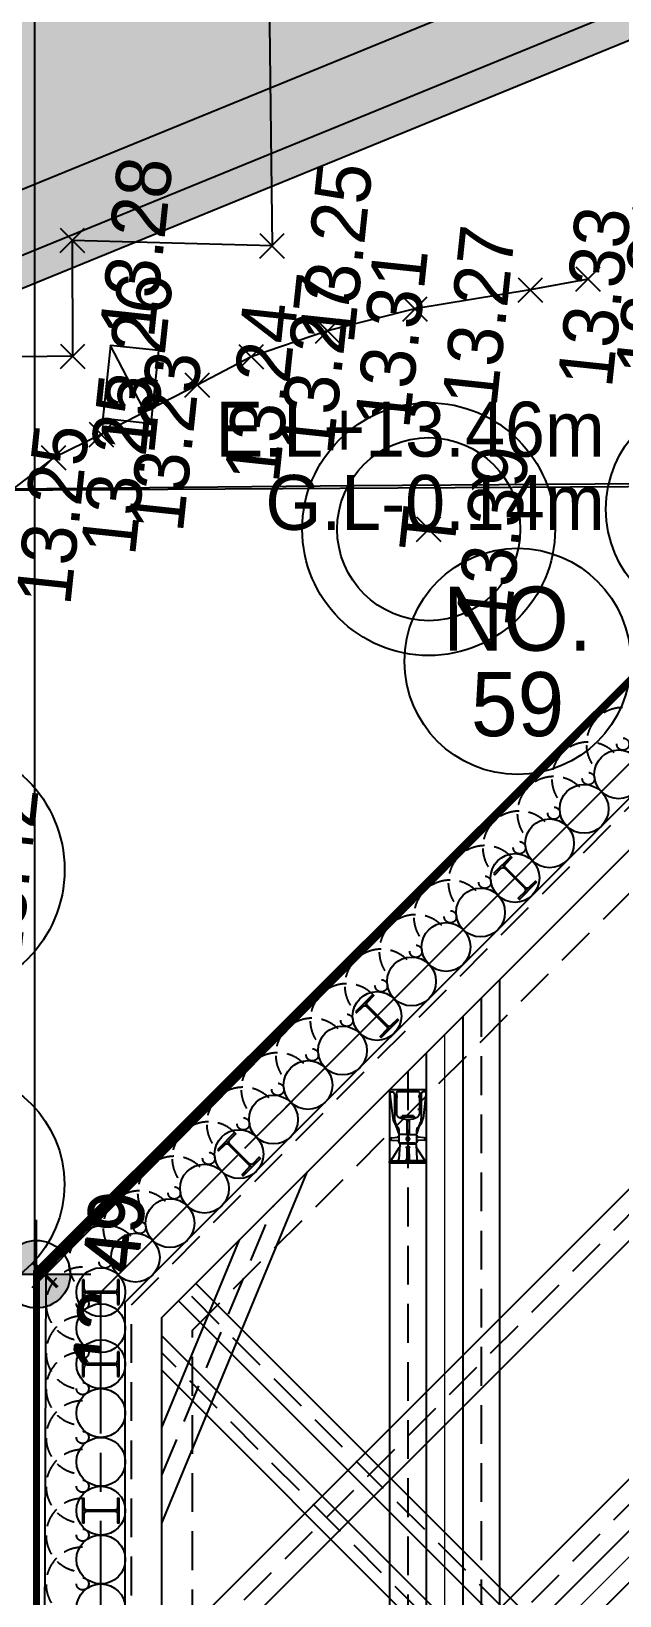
# Model space of a CAD drawing. Header units: millimetres. Extents: x 1073475 to 2890243, y -1340830 to -367733.
# Drawn here: x 2504853 to 2509675, y -404040 to -391222 of the extents above; entities that cross this region are included whole.
import ezdxf
from ezdxf.enums import TextEntityAlignment as Align
from ezdxf.xclip import XClip

# ---------------------------------------------------------------- set-up
doc = ezdxf.new("R2010")
doc.units = ezdxf.units.MM
doc.header["$LTSCALE"] = 50
doc.header["$XCLIPFRAME"] = 2
doc.header["$PDMODE"] = 3
doc.header["$PDSIZE"] = 100
for name, pattern in [('CENTER2', [28.575000000000003, 19.05, -3.175, 3.175, -3.175]), ('E-DIGLN01', [2, 0.9, -0.2, 0.9]), ('HIDDEN', [9.524999999999999, 6.35, -3.175]), ('HIDDEN2', [4.762499999999999, 3.175, -1.5875]), ('PHANTOM', [63.50000000000001, 31.75, -6.35, 6.35, -6.35, 6.35, -6.35])]:
    doc.linetypes.add(name, pattern=pattern)
doc.layers.add('_0', color=7, linetype='Continuous', lineweight=0)
for name, color, linetype in [('CEN', 1, 'CENTER2'), ('CIP', 1, 'Continuous'), ('CS-CONC-MAJR', 4, 'Continuous'), ('CS-EXCV', 3, 'E-DIGLN01'), ('H-BEAM', 5, 'Continuous'), ('HPILE-300x200', 3, 'Continuous'), ('NO', 2, 'Continuous'), ('SGR', 8, 'Continuous'), ('ST-CEN', 1, 'HIDDEN'), ('ST-CEN(하부 H-BEAM)', 1, 'HIDDEN'), ('STRUT', 3, 'Continuous'), ('WALE-1', 3, 'Continuous'), ('건축', 233, 'HIDDEN'), ('구조물', 7, 'Continuous'), ('대지경계선', 6, 'PHANTOM'), ('도로', 1, 'Continuous'), ('맨홀', 1, 'Continuous'), ('보도', 7, 'Continuous'), ('상수도맨홀', 1, 'Continuous'), ('연속지적도', 32, 'Continuous'), ('우수받이', 5, 'Continuous'), ('유압JACK', 2, 'Continuous'), ('지하지장물_상수관로', 5, 'HIDDEN2'), ('지하지장물_통신관로', 7, 'HIDDEN2'), ('측량점_높이', 8, 'Continuous'), ('측량점_심볼', 7, 'Continuous'), ('통신맨홀', 1, 'Continuous'), ('현황레벨', 7, 'Continuous'), ('횡단보도', 40, 'Continuous')]:
    doc.layers.add(name, color=color, linetype=linetype)
doc.styles.get("Standard").update_dxf_attribs({"font": ''})
doc.styles.add('굴림체', font='')
doc.styles.add('돋움', font='')
doc.styles.get('Standard').set_extended_font_data('Dotum')
doc.styles.get('굴림체').set_extended_font_data('Dotum')
doc.styles.get('돋움').set_extended_font_data('Dotum')
doc.linetypes.add('CFZ008', pattern='A,0.9,-0.2,[106,KHCLINE.shx,S=0.00606,R=180,X=0,Y=0],0.9', length=2)
doc.linetypes.add('KT_LINE', pattern='A,12.7,-5.08,["KT",Standard,S=2.54,R=0,X=-2.54,Y=-1.27],-6.35', length=24.13)
doc.linetypes.add('WATER_LINE', pattern='A,12.7,-5.08,["WATER",Standard,S=2.54,R=0,X=-2.54,Y=-1.27],-6.35', length=24.13)

# ---------------------------------------------------------------- blocks, each defined once
blk = doc.blocks.new('A$599346786921')
at = {"layer": '구조물', "ltscale": 0.2}
h = blk.add_hatch(color=254, dxfattribs=at)
h.dxf.hatch_style = 1
h.set_gradient(color1=(214, 214, 214), color2=(214, 214, 214))
h.paths.add_polyline_path([(189879.674887259, 4043.195760741597), (128969.4951665155, 153100.6358614634), (129118.5319942324, 153161.5376182329), (47790.09903451055, 352185.8727951087), (48126.77415415086, 352323.4502419825), (40198.88735104725, 371724.3207983328), (39820.67511667637, 372649.8807029203), (39442.5417675199, 373575.3138308399), (39064.51050157752, 374500.6296567987), (38686.60450601997, 375425.8376528462), (38308.84696265729, 376350.9472766765), (37931.26104473043, 377275.9679775103), (37553.86991778109, 378200.9091907614), (37176.69674335606, 379125.7803367721), (36799.76467529405, 380050.5908219875), (36423.09686562698, 380975.350031286), (36046.71646060329, 381900.0673311893), (35670.64660336636, 382824.7520679887), (35294.91043566493, 383749.4135612422), (34919.53109659348, 384674.0611100192), (34544.5317238532, 385598.7039821581), (34169.93545578141, 386523.3514198381), (33795.76543018688, 387448.0126331355), (33422.04478602577, 388372.6968022464), (33048.79666460631, 389297.4130707639), (32676.04420761019, 390222.1705496344), (32303.81056165555, 391146.9783104416), (31932.11887656944, 392071.8453872055), (31560.99230536027, 392996.7807715922), (31190.45400733128, 393921.7934151608), (30820.52714600228, 394846.892223319), (30451.23489251733, 395772.0860558022), (30082.60042459238, 396697.3837257964), (29714.64692610549, 397622.7939960831), (29347.39759039832, 398548.3255785117), (28980.87561953207, 399473.987131502), (28615.10422431771, 400399.7872603368), (28250.10662527848, 401325.7345126583), (27885.9060545587, 402251.837378413), (27522.52575411275, 403178.1042862982), (27159.98897838034, 404104.5436064173), (26798.31899490766, 405031.1636425373), (26437.53908178164, 405957.9726350633), (26077.67253193213, 406884.9787563523), (25718.7433753754, 407812.1882397626), (25359.71618870646, 408742.3603223143), (25002.70612728968, 409670.0758760502), (24646.70296272682, 410598.0206224131), (24291.7300659772, 411526.2023753249), (23937.81082710344, 412454.6288711252), (23584.96865403047, 413383.3077658904), (23233.22697110893, 414312.2466354659), (22882.60921944119, 415241.452974021), (22533.13886065688, 416170.9341889448), (22184.8393751788, 417100.6976025873), (21837.73426189646, 418030.7504491792), (21491.84703938104, 418961.0998727232), (21147.20124769676, 419891.7529259929), (20803.82044669846, 420822.7165680476), (20461.72821675288, 421753.9976619659), (20120.94816023298, 422685.6029754085), (19781.50390197895, 423617.5391758922), (19443.41908833571, 424549.8128307741), (19106.71738788858, 425482.4304051334), (18771.42249263637, 426415.3982592816), (18437.55811697431, 427348.7226482099), (18105.14799980447, 428282.4097188772), (17774.21590294736, 429216.4655087922), (17444.785612782, 430150.8959434099), (17116.8809401812, 431085.7068355103), (16790.5257192906, 432020.9038827204), (16465.74381070072, 432956.492665799), (16142.55909928912, 433892.4786463479), (15820.99549466465, 434828.8671664951), (15501.07693317439, 435765.6634452065), (15182.82737589674, 436702.8725774485), (14866.2708098786, 437640.499532289), (14551.43124795193, 438578.5491511786), (14238.3327285042, 439517.0261457585), (13926.99931766558, 440455.9350959175), (13617.4551063343, 441395.2804488215), (13309.72421220923, 442335.0665155199), (13003.83077981137, 443275.2974711227), (12699.79897964234, 444215.9773513853), (12397.65300942585, 445157.1100508658), (12097.41709170025, 446098.6993228229), (11799.11547770724, 447040.7487751764), (11502.77244341606, 447983.2618692202), (11339.48380303523, 448506.3555341165), (0, 445440.2288450206), (301.5974161326885, 444474.0642825026), (605.1370796770789, 443508.6624528376), (910.592934763059, 442544.0195967265), (1217.938976316713, 441580.1318053593), (1527.149247176945, 440616.995024888), (1838.197841914371, 439654.6050562308), (2151.058902403805, 438692.9575585687), (2465.70662083663, 437732.0480506151), (2782.11523907166, 436771.8719135298), (3100.259048202075, 435812.4243913569), (3420.112387972418, 434853.7005945916), (3741.649647947866, 433895.6955021244), (4064.845265205484, 432938.4039621149), (4389.673727652989, 431981.8206961363), (4716.109569153748, 431025.9402984333), (5044.127373780124, 430070.7572398457), (5373.701774069574, 429116.2658694625), (5704.807449318469, 428162.4604166015), (6037.419125780463, 427209.3349927058), (6371.511579698883, 426256.88359279), (6707.059632377233, 425305.1000986905), (7044.038152231369, 424353.9782803473), (7382.422055393457, 423403.5117969667), (7722.186302747577, 422453.6942007244), (8063.305901937652, 421504.5189375998), (8405.75590618141, 420555.9793497808), (8749.511413449887, 419608.0686769476), (9094.547567192, 418660.7800585963), (9440.83955564443, 417714.1065365672), (9788.362609560136, 416768.0410562451), (10137.09200442769, 415822.5764693818), (10487.00305953715, 414877.705534345), (10838.07113596704, 413933.4209197466), (11190.27163672773, 412989.7152057774), (11543.58000932494, 412046.5808857945), (11897.97173982626, 411104.0103691355), (12253.42235721974, 410161.995981528), (12609.90742983064, 409220.5299674752), (12967.40256629512, 408279.6044949205), (13325.88341578189, 407339.2116527939), (13685.3256649673, 406399.3434541821), (14045.70503948815, 405459.9918409372), (14406.9973038258, 404521.148682612), (14768.14467099169, 403585.4836109793), (15131.21342399484, 402647.5648050201), (15495.12349278945, 401710.1278780303), (15859.85006696172, 400773.1662824675), (16225.36908734683, 399836.6715568108), (16591.65652777907, 398900.6351799374), (16958.68839708855, 397965.0485718679), (17326.44073614245, 397029.9030975001), (17694.889621004, 396095.1900647725), (18064.01115726959, 395160.9007300311), (18433.78148346441, 394227.0262983879), (18804.1767693595, 393293.5579259689), (19175.17321277875, 392360.4867214197), (19546.74704501592, 391427.803747281), (19918.87452297052, 390495.5000226777), (20291.53193274327, 389563.566525578), (20664.69558958942, 388631.9941923479), (21038.34183452185, 387700.7739219158), (21412.44703396922, 386769.8965770397), (21786.98758219788, 385839.3529845593), (22161.9398974739, 384909.1339398776), (22537.28042237647, 383979.2302054316), (22912.98562249402, 383049.6325164326), (23289.03198762145, 382120.3315786421), (23665.3960298812, 381191.3180732164), (24042.05428178702, 380262.5826565828), (24418.98329713801, 379334.1159643005), (24796.1596507635, 378405.908608689), (25173.55993604194, 377477.9511870644), (25551.16076534148, 376550.234276867), (25928.93877020758, 375622.7484419355), (26306.87059799209, 374695.4842323842), (26684.93291341281, 373768.4321857272), (27063.10239715595, 372841.5828318209), (27441.35574517772, 371914.9266907508), (27819.66966813384, 370988.4542765478), (28198.02088970132, 370062.1560994047), (28576.38614791958, 369136.022664784), (28954.74219255755, 368210.0444802316), (29333.06578465085, 367284.2120510191), (37260.97114848252, 347883.2960737958), (37597.64626763668, 348020.8735206015), (118926.0792273926, 148996.5383440517), (119075.116055584, 149057.4401007709), (179985.2957755029, 0)])
at = {"layer": 'CS-CONC-MAJR'}
for points in [[(38008.21336842282, 348998.8482932844), (119336.6463281699, 149974.5131166459)], [(37734.50196790369, 348346.8651115452), (119062.93492766, 149322.5299349953)]]:
    blk.add_lwpolyline(points, dxfattribs=at)
at = {"layer": 'CS-EXCV', "linetype": 'CFZ008', "ltscale": 5, "flags": 128}
blk.add_lwpolyline([(189879.674887259, 4043.195760741597), (128969.4951665155, 153100.6358614634), (129118.5319942324, 153161.5376182329), (47790.09903451055, 352185.8727951087), (48126.77415415086, 352323.4502419825), (40198.88735104725, 371724.3207983328), (39820.67511667637, 372649.8807029203), (39442.5417675199, 373575.3138308399), (39064.51050157752, 374500.6296567987), (38686.60450601997, 375425.8376528462), (38308.84696265729, 376350.9472766765), (37931.26104473043, 377275.9679775103), (37553.86991778109, 378200.9091907614), (37176.69674335606, 379125.7803367721), (36799.76467529405, 380050.5908219875), (36423.09686562698, 380975.350031286), (36046.71646060329, 381900.0673311893), (35670.64660336636, 382824.7520679887), (35294.91043566493, 383749.4135612422), (34919.53109659348, 384674.0611100192), (34544.5317238532, 385598.7039821581), (34169.93545578141, 386523.3514198381), (33795.76543018688, 387448.0126331355), (33422.04478602577, 388372.6968022464), (33048.79666460631, 389297.4130707639), (32676.04420761019, 390222.1705496344), (32303.81056165555, 391146.9783104416), (31932.11887656944, 392071.8453872055), (31560.99230536027, 392996.7807715922), (31190.45400733128, 393921.7934151608), (30820.52714600228, 394846.892223319), (30451.23489251733, 395772.0860558022), (30082.60042459238, 396697.3837257964), (29714.64692610549, 397622.7939960831), (29347.39759039832, 398548.3255785117), (28980.87561953207, 399473.987131502), (28615.10422431771, 400399.7872603368), (28250.10662527848, 401325.7345126583), (27885.9060545587, 402251.837378413), (27522.52575411275, 403178.1042862982), (27159.98897838034, 404104.5436064173), (26798.31899490766, 405031.1636425373), (26437.53908178164, 405957.9726350633), (26077.67253193213, 406884.9787563523), (25718.7433753754, 407812.1882397626), (25359.71618870646, 408742.3603223143), (25002.70612728968, 409670.0758760502), (24646.70296272682, 410598.0206224131), (24291.7300659772, 411526.2023753249), (23937.81082710344, 412454.6288711252), (23584.96865403047, 413383.3077658904), (23233.22697110893, 414312.2466354659), (22882.60921944119, 415241.452974021), (22533.13886065688, 416170.9341889448), (22184.8393751788, 417100.6976025873), (21837.73426189646, 418030.7504491792), (21491.84703938104, 418961.0998727232), (21147.20124769676, 419891.7529259929), (20803.82044669846, 420822.7165680476), (20461.72821675288, 421753.9976619659), (20120.94816023298, 422685.6029754085), (19781.50390197895, 423617.5391758922), (19443.41908833571, 424549.8128307741), (19106.71738788858, 425482.4304051334), (18771.42249263637, 426415.3982592816), (18437.55811697431, 427348.7226482099), (18105.14799980447, 428282.4097188772), (17774.21590294736, 429216.4655087922), (17444.785612782, 430150.8959434099), (17116.8809401812, 431085.7068355103), (16790.5257192906, 432020.9038827204), (16465.74381070072, 432956.492665799), (16142.55909928912, 433892.4786463479), (15820.99549466465, 434828.8671664951), (15501.07693317439, 435765.6634452065), (15182.82737589674, 436702.8725774485), (14866.2708098786, 437640.499532289), (14551.43124795193, 438578.5491511786), (14238.3327285042, 439517.0261457585), (13926.99931766558, 440455.9350959175), (13617.4551063343, 441395.2804488215), (13309.72421220923, 442335.0665155199), (13003.83077981137, 443275.2974711227), (12699.79897964234, 444215.9773513853), (12397.65300942585, 445157.1100508658), (12097.41709170025, 446098.6993228229), (11799.11547770724, 447040.7487751764), (11502.77244341606, 447983.2618692202), (11339.48380303523, 448506.3555341165), (0, 445440.2288450206), (301.5974161326885, 444474.0642825026), (605.1370796770789, 443508.6624528376), (910.592934763059, 442544.0195967265), (1217.938976316713, 441580.1318053593), (1527.149247176945, 440616.995024888), (1838.197841914371, 439654.6050562308), (2151.058902403805, 438692.9575585687), (2465.70662083663, 437732.0480506151), (2782.11523907166, 436771.8719135298), (3100.259048202075, 435812.4243913569), (3420.112387972418, 434853.7005945916), (3741.649647947866, 433895.6955021244), (4064.845265205484, 432938.4039621149), (4389.673727652989, 431981.8206961363), (4716.109569153748, 431025.9402984333), (5044.127373780124, 430070.7572398457), (5373.701774069574, 429116.2658694625), (5704.807449318469, 428162.4604166015), (6037.419125780463, 427209.3349927058), (6371.511579698883, 426256.88359279), (6707.059632377233, 425305.1000986905), (7044.038152231369, 424353.9782803473), (7382.422055393457, 423403.5117969667), (7722.186302747577, 422453.6942007244), (8063.305901937652, 421504.5189375998), (8405.75590618141, 420555.9793497808), (8749.511413449887, 419608.0686769476), (9094.547567192, 418660.7800585963), (9440.83955564443, 417714.1065365672), (9788.362609560136, 416768.0410562451), (10137.09200442769, 415822.5764693818), (10487.00305953715, 414877.705534345), (10838.07113596704, 413933.4209197466), (11190.27163672773, 412989.7152057774), (11543.58000932494, 412046.5808857945), (11897.97173982626, 411104.0103691355), (12253.42235721974, 410161.995981528), (12609.90742983064, 409220.5299674752), (12967.40256629512, 408279.6044949205), (13325.88341578189, 407339.2116527939), (13685.3256649673, 406399.3434541821), (14045.70503948815, 405459.9918409372), (14406.9973038258, 404521.148682612), (14768.14467099169, 403585.4836109793), (15131.21342399484, 402647.5648050201), (15495.12349278945, 401710.1278780303), (15859.85006696172, 400773.1662824675), (16225.36908734683, 399836.6715568108), (16591.65652777907, 398900.6351799374), (16958.68839708855, 397965.0485718679), (17326.44073614245, 397029.9030975001), (17694.889621004, 396095.1900647725), (18064.01115726959, 395160.9007300311), (18433.78148346441, 394227.0262983879), (18804.1767693595, 393293.5579259689), (19175.17321277875, 392360.4867214197), (19546.74704501592, 391427.803747281), (19918.87452297052, 390495.5000226777), (20291.53193274327, 389563.566525578), (20664.69558958942, 388631.9941923479), (21038.34183452185, 387700.7739219158), (21412.44703396922, 386769.8965770397), (21786.98758219788, 385839.3529845593), (22161.9398974739, 384909.1339398776), (22537.28042237647, 383979.2302054316), (22912.98562249402, 383049.6325164326), (23289.03198762145, 382120.3315786421), (23665.3960298812, 381191.3180732164), (24042.05428178702, 380262.5826565828), (24418.98329713801, 379334.1159643005), (24796.1596507635, 378405.908608689), (25173.55993604194, 377477.9511870644), (25551.16076534148, 376550.234276867), (25928.93877020758, 375622.7484419355), (26306.87059799209, 374695.4842323842), (26684.93291341281, 373768.4321857272), (27063.10239715595, 372841.5828318209), (27441.35574517772, 371914.9266907508), (27819.66966813384, 370988.4542765478), (28198.02088970132, 370062.1560994047), (28576.38614791958, 369136.022664784), (28954.74219255755, 368210.0444802316), (29333.06578465085, 367284.2120510191), (37260.97114848252, 347883.2960737958), (37597.64626763668, 348020.8735206015), (118926.0792273926, 148996.5383440517), (119075.116055584, 149057.4401007709), (179985.2957755029, 0)], close=True, dxfattribs=at)
blk = doc.blocks.new('A$405090834614')
at = {"layer": '도로', "color": 251}
for p, q in [((167676.522800684, 156233.3761266172), (167214.4228007793, 156718.276126653)), ((167907.522800684, 155863.976126641), (167676.522800684, 156233.3761266172)), ((168392.7228007317, 155125.0761266351), (167907.522800684, 155863.976126641)), ((168670.022800684, 154709.4761265814), (168392.7228007317, 155125.0761266351)), ((168947.2228007317, 154109.0761265755), (168670.022800684, 154709.4761265814)), ((169201.4228007793, 153416.476126641), (168947.2228007317, 154109.0761265755)), ((169455.522800684, 152492.876126647), (169201.4228007793, 153416.476126641)), ((169594.1228005886, 152031.0761266053), (169455.522800684, 152492.876126647))]:
    blk.add_line(p, q, dxfattribs=at)
at = {"layer": '맨홀', "color": 251}
blk.add_circle((164221.2228004932, 156816.9761266112), 1035.714285714286, dxfattribs=at)
at = {"layer": '보도', "color": 251}
for p, q in [((161018.2228007317, 155590.9761266112), (152284.2228007317, 154698.9761266112)), ((161018.2228007317, 155590.9761266112), (161008.2228007317, 155600.9761266112)), ((161008.2228007317, 155600.9761266112), (161008.2228007317, 155600.9761266112)), ((167249.2228007317, 150605.9761266112), (161018.2228007317, 155590.9761266112))]:
    blk.add_line(p, q, dxfattribs=at)
at = {"layer": '연속지적도', "color": 251}
for p, q in [((184698.408113718, 158193.3945146203), (161008.3295850754, 155683.6811254025)), ((138278.2142117023, 153274.3208191693), (161008.3295850754, 155683.6811254025)), ((161008.3295850754, 155683.6811254025), (138278.2142117023, 153274.3208191693)), ((161008.3295850754, 155683.6811254025), (167228.1799361706, 150653.9684486389))]:
    blk.add_line(p, q, dxfattribs=at)
at = {"layer": '우수받이', "color": 251}
blk.add_lwpolyline([(168040.7290813923, 155866.2354568243), (168040.7290813923, 155466.2354568243), (168640.7290813923, 155466.2354568243), (168640.7290813923, 155866.2354568243)], close=True, dxfattribs=at)
blk.add_lwpolyline([(168040.7290813923, 155466.2354568243), (168640.7290813923, 155866.2354568243)], dxfattribs=at)
at = {"layer": '지하지장물_상수관로', "color": 251, "linetype": 'WATER_LINE', "ltscale": 3}
blk.add_lwpolyline([(165002.5903863907, 177754.2546093166), (176542.6957468987, 74656.01365360618), (179909.0120944977, 44129.92445537448), (180540.9665393829, 14654.54734167457)], dxfattribs=at)
at = {"layer": '지하지장물_통신관로', "color": 251, "linetype": 'KT_LINE', "ltscale": 3}
blk.add_lwpolyline([(179973.1823773384, 22139.59968170524), (178340.0856146812, 57330.27270564437), (174617.1199398041, 92638.0939130485), (167708.7826523781, 153755.6071767509), (166513.9027757645, 164056.8890403211), (162818.6005105972, 177078.0624932945), (146292.2416501045, 175121.4431476295), (136183.1166949272, 173575.4432967603), (130489.6268076897, 179990.1205779016), (129557.9636392593, 186301.3352288902)], dxfattribs=at)
at = {"layer": '측량점_심볼', "color": 251}
for p in [(169464.2228007317, 156267.6761265397), (167676.522800684, 156233.3761266172), (168519.6228005886, 156165.5761266649), (167907.522800684, 155863.976126641), (161008.2228007317, 155600.9761266112), (161018.2228007317, 155590.9761266112), (168392.7228007317, 155125.0761266351), (168670.022800684, 154709.4761265814), (169591.9228007793, 154634.7761265934), (168947.2228007317, 154109.0761265755), (169201.4228007793, 153416.476126641), (167419.2228007317, 153113.976126641), (169455.522800684, 152492.876126647), (169594.1228005886, 152031.0761266053)]:
    blk.add_point(p, dxfattribs=at)
at = {"layer": '통신맨홀', "color": 251}
for radius in [1035.714285714286, 749.9999999999999]:
    blk.add_circle((167419.2228007317, 153113.976126641), radius, dxfattribs=at)
at = {"layer": '횡단보도', "color": 251}
for p, q in [((168519.6228005886, 156165.5761266649), (168238.8228006363, 158538.3761265576)), ((169464.2228007317, 156267.6761265397), (168519.6228005886, 156165.5761266649)), ((169591.9228007793, 154634.7761265934), (169464.2228007317, 156267.6761265397)), ((173932.022800684, 155145.0761265457), (169591.9228007793, 154634.7761265934))]:
    blk.add_line(p, q, dxfattribs=at)
at = {"layer": '상수도맨홀', "color": 251, "style": '굴림체'}
blk.add_text('T', height=450, dxfattribs=at).set_placement((167419.2228007317, 153113.976126641), align=Align.MIDDLE)
at = {"layer": '측량점_높이', "color": 251, "style": '굴림체'}
for s, p in [('13.42', (164221.2228004932, 156516.9761265814)), ('13.25', (167214.4228007793, 156418.2761265934)), ('13.25', (167676.522800684, 155933.3761265576)), ('13.26', (168519.6228005886, 155865.5761266053)), ('13.28', (169464.2228007317, 155967.6761265099)), ('13.23', (167907.522800684, 155563.9761266112)), ('13.49', (161008.2228007317, 155300.9761265516)), ('13.49', (161018.2228007317, 155290.9761265516)), ('13.24', (168392.7228007317, 154825.0761266053)), ('13.27', (168670.022800684, 154409.4761265218)), ('13.25', (169591.9228007793, 154334.7761265337)), ('13.31', (168947.2228007317, 153809.0761265457)), ('13.27', (169201.4228007793, 153116.4761265814)), ('13.39', (167419.2228007317, 152813.9761266112)), ('13.33', (169455.522800684, 152192.8761266172)), ('13.34', (169594.1228005886, 151731.0761265457))]:
    blk.add_text(s, height=450, dxfattribs=at).set_placement(p, align=Align.TOP_CENTER)
blk = doc.blocks.new('A$C1D3235D9')
at = {"layer": 'SGR', "linetype": 'HIDDEN2'}
blk.add_circle((0, 0), 50, dxfattribs=at)
blk.add_arc((0, 0), 300, 0, 180, dxfattribs=at)
blk = doc.blocks.new('A$C7A8C1D28')
at = {"layer": '현황레벨'}
h = blk.add_hatch(color=8, dxfattribs=at)
h.paths.add_polyline_path([(-71072.98114944063, -20521.88564774068, 0.4142135623731262), (-71350.26446159929, -20799.16895989957), (-71072.98114944063, -20799.16895989957)])
h.paths.add_polyline_path([(-71072.98114944063, -20799.16895989957), (-71072.98114944063, -21076.45227205846, 0.4142135623730878), (-70795.69783728197, -20799.16895989957)])
at = {"layer": '_0', "color": 8}
for p, q in [((-70045.14161523804, -26941.33095980575), (-59245.1416099146, -16141.33095582132)), ((-67729.20365997171, -18837.52503408515), (-67729.20365995914, -45645.13687910442))]:
    blk.add_line(p, q, dxfattribs=at)
at = {"layer": 'CEN', "color": 8, "ltscale": 1.5}
for p, q in [((-70545.14161592722, -20946.35620943271), (-65240.11635978986, -15641.33095204923)), ((-70545.14161730651, -43536.30570334452), (-70545.14161592722, -20946.35620943271))]:
    blk.add_line(p, q, dxfattribs=at)
at = {"layer": 'CIP', "color": 8}
for centre in [(-66302.50092930626, -16703.7155218157), (-66585.34364174772, -16986.55823432351), (-66868.18635418918, -17269.40094683133), (-67151.02906663064, -17552.2436593388), (-67433.8717790721, -17835.08637184673), (-67716.71449151356, -18117.92908435455), (-67999.55720395502, -18400.77179686236), (-68282.39991639648, -18683.61450937006), (-68565.24262883794, -18966.45722187799), (-68848.08534127893, -19249.29993438581), (-69130.92805372039, -19532.14264689363), (-69413.77076616185, -19814.98535940179), (-69696.6134786033, -20097.82807190972), (-69979.4561910443, -20380.67078441754), (-70262.29890348576, -20663.51349692536), (-70545.14161592769, -20946.35620943294), (-70545.14161594585, -21241.30570334522), (-70545.14161596354, -21536.30570334452), (-70545.14161598822, -21936.30570334475), (-70545.1416160129, -22336.30570334475), (-70545.14161603712, -22736.30570334475), (-70545.14161606133, -23136.30570334475), (-70545.14161608554, -23536.30570334475)]:
    blk.add_circle(centre, 200, dxfattribs=at)
at = {"layer": 'H-BEAM', "color": 8}
for p, q in [((-69766.46195839066, -20874.78333298268), (-64453.28915777477, -26187.95613360382)), ((-64594.71051401226, -26329.37748984084), (-69907.88331461418, -21016.20468923915)), ((-64806.84254836803, -26541.50952419708), (-70045.14161594957, -21303.21045660798)), ((-70045.14161596633, -21586.05316907295), (-64948.26390460553, -26682.93088043458))]:
    blk.add_line(p, q, dxfattribs=at)
at = {"layer": 'HPILE-300x200', "color": 8}
for p, q in [((-67044.96304944018, -17658.30967650446), (-67257.0950838211, -17446.17764217337)), ((-68176.33389920555, -18789.68052653573), (-68388.46593358647, -18577.54849220463)), ((-69307.70474897139, -19921.05137656746), (-69519.83678335231, -19708.91934223636)), ((-70681.14161592117, -20846.35620942444), (-70695.14161592117, -20846.35620942351)), ((-70695.14161592117, -20846.35620942351), (-70695.14161593327, -21046.35620942351)), ((-70681.14161592582, -20921.85620942444), (-70681.14161592117, -20846.35620942444)), ((-70395.14161592117, -20846.3562094419), (-70409.14161592117, -20846.35620944097)), ((-70409.14161592117, -20846.35620944097), (-70409.14161592582, -20921.85620944097)), ((-70395.14161593327, -21046.3562094419), (-70395.14161592117, -20846.3562094419)), ((-70395.14161592722, -20946.3562094419), (-70695.14161592722, -20946.35620942351)), ((-70681.14161593327, -21046.35620942444), (-70681.14161592862, -20970.85620942444)), ((-70429.14161592722, -20941.85620943981), (-70661.14161592722, -20941.8562094256)), ((-70661.14161592722, -20950.8562094256), (-70429.14161592722, -20950.85620943981)), ((-70409.14161592862, -20970.85620944097), (-70409.14161593327, -21046.35620944097)), ((-70695.14161593327, -21046.35620942351), (-70681.14161593327, -21046.35620942444)), ((-70409.14161593327, -21046.35620944097), (-70395.14161593327, -21046.3562094419)), ((-70681.14161598124, -21436.30570333649), (-70695.14161598124, -21436.30570333556)), ((-70695.14161598124, -21436.30570333556), (-70695.14161599334, -21636.30570333556)), ((-70681.14161598589, -21511.80570333649), (-70681.14161598124, -21436.30570333649)), ((-70429.14161598729, -21531.80570335186), (-70661.14161598729, -21531.80570333765)), ((-70395.14161598124, -21436.30570335395), (-70409.14161598124, -21436.30570335302)), ((-70409.14161598124, -21436.30570335302), (-70409.14161598589, -21511.80570335302)), ((-70395.14161599334, -21636.30570335395), (-70395.14161598124, -21436.30570335395)), ((-70395.14161598776, -21536.30570335395), (-70695.14161598776, -21536.30570333556)), ((-70695.14161599334, -21636.30570333556), (-70681.14161599334, -21636.30570333649)), ((-70681.14161599334, -21636.30570333649), (-70681.14161598869, -21560.80570333649)), ((-70661.14161598776, -21540.80570333765), (-70429.14161598776, -21540.80570335186)), ((-70409.14161598869, -21560.80570335302), (-70409.14161599334, -21636.30570335302)), ((-70409.14161599334, -21636.30570335302), (-70395.14161599334, -21636.30570335395)), ((-70395.14161603712, -22736.30570335395), (-70695.14161603712, -22736.30570333556))]:
    blk.add_line(p, q, dxfattribs=at)
for points in [[(-67327.80576193146, -17516.88832030038), (-67317.90626699384, -17526.78781523579), (-67264.51970502036, -17473.40125324996, -0.414213562373095), (-67236.23543377314, -17473.40125324659), (-67072.1866605184, -17637.45002646267, -0.414213562373095), (-67072.18666051514, -17665.73429771012), (-67125.57322248816, -17719.12085969595), (-67115.67372755054, -17729.02035463136), (-66974.25237132981, -17587.59899837745), (-66984.15186626744, -17577.69950344204), (-67037.53842824092, -17631.08606542787, -0.414213562373095), (-67065.82269948814, -17631.08606543124), (-67229.87147274287, -17467.03729221516, -0.414213562373095), (-67229.87147274613, -17438.75302096771), (-67176.48491077311, -17385.36645898188), (-67186.38440571073, -17375.46696404647)], [(-68459.17661169684, -18648.25917033164), (-68449.27711675875, -18658.15866526705), (-68395.89055478573, -18604.77210328123, -0.414213562373095), (-68367.60628353804, -18604.77210327785), (-68203.55751028378, -18768.82087649393, -0.414213562373095), (-68203.55751028005, -18797.10514774139), (-68256.944072254, -18850.49170972721), (-68247.04457731592, -18860.39120466262), (-68105.62322109519, -18718.96984840871), (-68115.52271603327, -18709.0703534733), (-68168.9092780063, -18762.45691545913, -0.414213562373095), (-68197.19354925398, -18762.45691546251), (-68361.24232250825, -18598.40814224642, -0.414213562373095), (-68361.24232251197, -18570.12387099897), (-68307.85576053802, -18516.73730901314), (-68317.7552554761, -18506.83781407773)], [(-69590.5474614622, -19779.63002036337), (-69580.64796652459, -19789.52951529878), (-69527.26140455157, -19736.14295331296, -0.414213562373095), (-69498.97713330388, -19736.14295330958), (-69334.92836004961, -19900.19172652566, -0.414213562373095), (-69334.92836004589, -19928.47599777312), (-69388.31492201937, -19981.86255975894), (-69378.41542708129, -19991.76205469435), (-69236.99407086056, -19850.34069844044), (-69246.89356579864, -19840.44120350503), (-69300.28012777213, -19893.82776549086, -0.414213562373095), (-69328.56439901935, -19893.82776549424), (-69492.61317227408, -19729.77899227815, -0.414213562373095), (-69492.61317227734, -19701.4947210307), (-69439.22661030386, -19648.10815904487), (-69449.12610524148, -19638.20866410946)], [(-70695.1416160427, -22836.30570333556), (-70681.1416160427, -22836.30570333649), (-70681.14161603805, -22760.80570333649, -0.414213562373095), (-70661.14161603712, -22740.80570333765), (-70429.14161603712, -22740.80570335186, -0.414213562373095), (-70409.14161603805, -22760.80570335302), (-70409.1416160427, -22836.30570335302), (-70395.1416160427, -22836.30570335395), (-70395.1416160306, -22636.30570335395), (-70409.1416160306, -22636.30570335302), (-70409.14161603525, -22711.80570335302, -0.414213562373095), (-70429.14161603665, -22731.80570335186), (-70661.14161603665, -22731.80570333765, -0.414213562373095), (-70681.14161603525, -22711.80570333649), (-70681.1416160306, -22636.30570333649), (-70695.1416160306, -22636.30570333556)]]:
    blk.add_lwpolyline(points, format="xyb", close=True, dxfattribs=at)
for centre, radius, start, end in [((-70661.14161592582, -20921.8562094256), 20, 179.9999999933299, 270), ((-70661.14161592862, -20970.8562094256), 20, 90, 179.9999999933299), ((-70429.14161592582, -20921.85620943981), 20, 270, 359.9999999933299), ((-70429.14161592862, -20970.85620943981), 20, 359.9999999933299, 90), ((-70661.14161598636, -21511.80570333765), 20, 179.9999999933299, 270), ((-70429.14161598636, -21511.80570335186), 20.00000000023283, 270, 359.9999999933299), ((-70661.14161598869, -21560.80570333765), 20.00000000023283, 90, 179.9999999933299), ((-70429.14161598869, -21560.80570335186), 20, 359.9999999933299, 90)]:
    blk.add_arc(centre, radius, start, end, dxfattribs=at)
at = {"layer": 'NO', "color": 8}
for centre in [(-65479.33995829755, -14531.07190742739), (-67130.46845243918, -15778.23334131588), (-71770.28086540126, -20062.05273450701)]:
    blk.add_circle(centre, 926.76234881814, dxfattribs=at)
at = {"layer": 'SGR', "color": 8, "linetype": 'HIDDEN2'}
for centre in [(-70695.14161593374, -21041.30570333521), (-70695.14161595795, -21441.30570333591), (-70695.14161597611, -21736.30570333521), (-70695.14161600033, -22136.30570333521), (-70695.14161602454, -22536.30570333521)]:
    blk.add_circle(centre, 50, dxfattribs=at)
for centre in [(-70695.14161593374, -21041.30570333521), (-70695.14161595795, -21441.30570333591), (-70695.14161597611, -21736.30570333521), (-70695.14161600033, -22136.30570333521), (-70695.14161602454, -22536.30570333521)]:
    blk.add_arc(centre, 300, 90, 270, dxfattribs=at)
at = {"layer": 'ST-CEN', "color": 8}
for p, q in [((-70045.14161612233, -24141.33096103719), (-62045.1416099146, -16141.33095582132)), ((-70045.14161526319, -26517.06689114589), (-59669.40567865223, -16141.33095582086)), ((-67429.20365997218, -18537.5250340153), (-67429.20365995914, -45945.13687905576)), ((-68029.20365997264, -19137.52503415663), (-68029.2036599582, -45345.13687915355)), ((-70045.14161721524, -22446.35620939964), (-69130.92805487616, -20239.24942832836))]:
    blk.add_line(p, q, dxfattribs=at)
at = {"layer": 'ST-CEN(하부 H-BEAM)', "color": 8}
for p, q in [((-64523.99983589351, -26258.66681172256), (-69837.17263650103, -20945.49401110981)), ((-64877.55322648678, -26612.22020231583), (-70045.14161595795, -21444.63181284955))]:
    blk.add_line(p, q, dxfattribs=at)
at = {"layer": 'STRUT', "color": 8}
for p, q in [((-70045.14161613584, -24353.4629953925), (-61833.00957554672, -16141.33095582156)), ((-70045.1416161093, -23929.19892668165), (-62257.27364428388, -16141.33095582132)), ((-70045.141615225, -27153.46299413498), (-59033.00957554579, -16141.33095582179)), ((-70045.14161525108, -26729.19892547629), (-59457.27364428341, -16141.33095582156)), ((-70045.14161527669, -26304.93485681643), (-59881.53771302104, -16141.33095582086)), ((-67279.20365997218, -18387.52503398014), (-67279.2036599582, -46095.13687903131)), ((-67579.20365997218, -18687.52503405092), (-67579.2036599582, -45795.13687908044)), ((-67879.20365997264, -18987.52503412124), (-67879.20365995867, -45495.13687912934)), ((-68179.20365997311, -19287.52503419132), (-68179.2036599582, -45195.13687917846))]:
    blk.add_line(p, q, dxfattribs=at)
at = {"layer": 'STRUT', "color": 8, "ltscale": 0.2}
for p, q in [((-70045.14161719102, -22838.32509879977), (-68853.7641951507, -19962.08556864853)), ((-70045.14161723899, -22054.38731999975), (-69408.09191460116, -20516.41328800865))]:
    blk.add_line(p, q, dxfattribs=at)
at = {"layer": 'WALE-1', "color": 8}
for p, q in [((-70345.14161593188, -21029.19892189908), (-65157.27364731114, -15841.33095205901)), ((-70045.14161594026, -21153.46299059782), (-65033.00957859401, -16141.33095207415)), ((-70345.14161730139, -43453.46299086558), (-70345.14161593188, -21029.19892189908)), ((-70045.14161729394, -43329.19892214634), (-70045.14161594026, -21153.46299059782))]:
    blk.add_line(p, q, dxfattribs=at)
at = {"layer": '건축', "color": 8}
for p, q in [((-70295.14161593374, -21049.90960001561), (-65136.56296919286, -15891.33095206134)), ((-69795.14161594678, -21257.0163811805), (-64929.45618799608, -16391.33095208521)), ((-70295.14161729999, -43432.75231274578), (-70295.14161593374, -21049.90960001561)), ((-69795.14161728788, -43225.64553154691), (-69795.14161594678, -21257.0163811805))]:
    blk.add_line(p, q, dxfattribs=at)
blk.add_lwpolyline([(-38995.14161774609, -50731.3309582785), (-64001.9133381024, -50731.33096001891), (-71072.9811500758, -43660.26314518496), (-71072.98114944063, -20799.16895989969), (-65416.12689896207, -15142.3147071019), (-38995.14161557332, -15142.31470833311)], close=True, dxfattribs=at)
at = {"layer": '대지경계선', "color": 8}
for p, q in [((-71072.98114944063, -20799.16895989981), (-65416.12689896207, -15142.31470710202)), ((-70545.14161592722, -20946.35620943247), (-65240.11635978986, -15641.33095204877)), ((-71072.9811500758, -43660.26314518508), (-71072.98114944063, -20799.16895989981)), ((-70545.14161730651, -43536.30570334429), (-70545.14161592722, -20946.35620943247))]:
    blk.add_line(p, q, dxfattribs=at)
at = {"layer": '유압JACK', "color": 8}
for p, q in [((-68179.2036598539, -19300.52503422624), (-68179.20365997311, -19287.52503419132)), ((-67879.2036599135, -19287.5250341912), (-68179.20365997311, -19287.52503419132)), ((-68179.2036598539, -19300.52503422624), (-68153.22670110222, -19521.99672129215)), ((-68174.2036598539, -19305.5250342309), (-68154.2036598241, -19305.5250342309)), ((-68139.2036598837, -19320.52503424441), (-68139.2036598837, -19531.59724713024)), ((-68123.2036598837, -19308.52503425675), (-68123.2036598241, -19486.98985927575)), ((-68123.2036599135, -19335.52503419993), (-68119.2036599135, -19335.52503419982)), ((-68123.2036598837, -19350.52503427165), (-68119.2036598539, -19350.52503427153)), ((-67938.2036598837, -19305.52503423078), (-68120.2036598539, -19305.52503423078)), ((-68119.2036599135, -19335.52503419982), (-68119.2036598539, -19350.52503427153)), ((-67939.2036599135, -19335.52503419982), (-67939.2036598539, -19350.52503427153)), ((-67935.20365997311, -19335.52503419982), (-67939.2036599135, -19335.52503419982)), ((-67935.2036598539, -19350.52503427153), (-67939.2036598539, -19350.52503427153)), ((-67935.2036598539, -19308.52503425663), (-67935.2036597943, -19486.98985927564)), ((-67919.2036598539, -19320.52503424429), (-67919.2036598539, -19531.59724713012)), ((-67879.2036598539, -19300.52503422613), (-67905.18061860558, -19521.99672146665)), ((-67884.2036598539, -19305.52503423078), (-67904.2036598241, -19305.52503423078)), ((-67879.2036598539, -19300.52503422613), (-67879.2036599135, -19287.5250341912)), ((-68123.2036598837, -19440.52503422787), (-68119.2036598539, -19440.52503422776)), ((-68123.2036599135, -19455.52503418317), (-68119.2036599135, -19455.52503418305)), ((-68119.2036599135, -19455.52503418305), (-68119.2036598539, -19440.52503422776)), ((-67939.2036599135, -19455.52503418305), (-67939.2036598539, -19440.52503422776)), ((-67935.2036598539, -19440.52503422776), (-67939.2036598539, -19440.52503422776)), ((-67935.20365997311, -19455.52503418305), (-67939.2036599135, -19455.52503418305)), ((-68101.7036598241, -19650.5250343018), (-68125.0220526969, -19583.03721756977)), ((-68109.67104460951, -19598.5250341614), (-68121.82908867951, -19586.3669900716)), ((-68086.40901475307, -19513.52503420075), (-68086.40901469346, -19508.52503431274)), ((-67971.40901475307, -19508.52503419633), (-68086.40901469346, -19508.52503431274)), ((-67971.40901463386, -19513.52503431716), (-68086.40901475307, -19513.52503420075)), ((-68076.2036598539, -19513.52503425896), (-68081.60365991946, -19513.52503420075)), ((-68081.60365980025, -19521.7285091799), (-68081.60365991946, -19513.52503420075)), ((-68078.60365991946, -19522.70802560227), (-68078.60365985986, -19513.52503431716)), ((-68076.55901469942, -19513.52503420075), (-68076.55901463982, -19508.52503431274)), ((-68076.2036598539, -19505.52503422846), (-68076.20365997311, -19500.52503416559)), ((-67982.2036599135, -19500.52503416559), (-68076.20365997311, -19500.52503416559)), ((-68074.2036598837, -19505.52503422846), (-68076.2036598539, -19505.52503422846)), ((-68074.2036599433, -19508.52503419633), (-68076.20365997311, -19508.52503419633)), ((-68076.2036598539, -19513.52503425896), (-68076.20365997311, -19508.52503419633)), ((-67976.80365978833, -19513.52503431716), (-68076.2036598539, -19513.52503425896)), ((-68076.15901481267, -19513.52503420075), (-68076.15901469346, -19508.52503431274)), ((-68074.2036599433, -19508.52503419633), (-68074.2036598837, -19505.52503422846)), ((-67982.2036598539, -19505.52503422846), (-68074.2036598837, -19505.52503422846)), ((-67982.2036599135, -19508.52503419633), (-68074.2036599433, -19508.52503419633)), ((-68038.2036599135, -19534.74415427016), (-68038.2036599135, -19648.02503418305)), ((-68020.2036599135, -19546.19530421135), (-68038.2036599135, -19546.19530421135)), ((-68020.2036599135, -19534.74415427016), (-68020.2036599135, -19648.02503418305)), ((-67984.20365997311, -19508.52503419633), (-67984.2036598539, -19505.52503422846)), ((-67982.2036598539, -19505.52503422846), (-67982.2036599135, -19500.52503416559)), ((-67982.2036598539, -19513.52503425896), (-67982.2036599135, -19508.52503419633)), ((-67981.65901469346, -19513.52503431716), (-67981.65901475307, -19508.52503425453)), ((-67979.80365981814, -19522.70802571869), (-67979.80365987774, -19513.52503420075)), ((-67976.80365984794, -19521.72850912169), (-67976.80365978833, -19513.52503431716)), ((-67971.40901463386, -19513.52503431716), (-67971.40901475307, -19508.52503419633)), ((-67956.7036598837, -19650.52503418538), (-67933.38526695129, -19583.03721751145)), ((-67948.73627509829, -19598.52503433602), (-67936.57823102828, -19586.36699024623)), ((-68161.7036598241, -19680.52503427095), (-68115.45797773357, -19676.67122733605)), ((-68161.7036598241, -19700.52503428911), (-68115.45797767397, -19704.37884104892)), ((-68096.50164960977, -19737.21101852076), (-68102.69095884869, -19855.31007359608)), ((-68101.7036598837, -19655.52503418981), (-68101.7036598837, -19614.86916373472)), ((-68012.7036597943, -19655.52503430622), (-68101.7036598837, -19655.52503418981)), ((-68101.7036597943, -19719.32702751353), (-68101.7036598837, -19659.52503420517)), ((-68101.7036598241, -19660.52503431088), (-68101.7036598837, -19659.52503420517)), ((-68101.7036598241, -19661.72304104653), (-68101.7036598837, -19659.52503420517)), ((-68101.7036598837, -19721.52503418003), (-68101.7036597943, -19719.32702751353)), ((-68029.2036599433, -19655.52503418981), (-68097.7036598837, -19655.52503418981)), ((-68029.2036599433, -19725.52503413719), (-68097.7036598837, -19725.52503419539)), ((-68029.2036599433, -19731.52503418911), (-68090.50987245794, -19731.52503418911)), ((-67973.80365987774, -19725.52503419539), (-68084.60365983006, -19725.52503431181)), ((-68084.60365983006, -19731.52503430552), (-68084.60365983006, -19725.52503431181)), ((-67973.80365987774, -19731.52503418911), (-68084.60365983006, -19731.52503430552)), ((-68081.60365991946, -19731.52503418911), (-68081.60365991946, -19725.52503419539)), ((-68020.2036597943, -19628.97352526372), (-68038.2036597943, -19628.97352526372)), ((-68029.2036599433, -19655.52503418981), (-67960.7036598241, -19655.52503430622)), ((-68029.2036599433, -19725.52503413719), (-67960.7036598241, -19725.52503431181)), ((-68029.2036599433, -19731.52503418911), (-67967.89744727965, -19731.52503430552)), ((-68012.7036597943, -19655.52503430622), (-67956.7036598241, -19655.52503430622)), ((-67976.80365978833, -19731.52503430552), (-67976.80365978833, -19725.52503431181)), ((-67973.80365987774, -19731.52503418911), (-67973.80365987774, -19725.52503419539)), ((-67961.90567009803, -19737.21101846255), (-67955.71636079857, -19855.31007365428)), ((-67956.7036598241, -19655.52503430622), (-67956.7036598241, -19614.86916379293)), ((-67956.7036598837, -19660.52503419446), (-67956.7036598241, -19659.52503426338)), ((-67956.7036598837, -19719.32702745532), (-67956.7036598241, -19659.52503426338)), ((-67956.7036599433, -19661.72304098832), (-67956.7036598241, -19659.52503426338)), ((-67956.7036598241, -19721.52503429644), (-67956.7036598837, -19719.32702745532)), ((-67896.7036598837, -19680.52503421262), (-67942.94934206363, -19676.67122739425)), ((-67896.7036598837, -19700.52503423078), (-67942.94934200402, -19704.37884116534)), ((-68170.20365982363, -19869.52503422135), (-68097.62782781478, -19758.69977713923)), ((-68036.92979227658, -19766.7462189669), (-68038.8791417093, -19854.85681135568)), ((-68021.47752755042, -19766.74621902511), (-68019.52817799756, -19854.85681153031)), ((-67888.20365988323, -19869.52503422124), (-67960.77949183341, -19758.69977719744)), ((-68179.20365997264, -19887.52503414452), (-68179.20365985343, -19874.52503422578)), ((-67879.20365991304, -19887.5250341444), (-68179.20365997264, -19887.52503414452)), ((-68179.20365997264, -19887.52503414452), (-67879.20365991304, -19887.5250341444)), ((-68174.20365985343, -19869.52503422135), (-68053.87547197053, -19869.52503427945)), ((-68174.20365985343, -19869.52503422135), (-68018.58646412799, -19869.52503422124)), ((-68174.20365985343, -19869.52503422135), (-68117.67040183255, -19869.52503427945)), ((-67884.20365985343, -19869.52503422124), (-68029.20365994284, -19869.52503416303)), ((-67884.20365985343, -19869.52503422124), (-68004.53184776613, -19869.52503422124)), ((-67884.20365985343, -19869.52503422124), (-67940.73691787431, -19869.52503422124)), ((-67879.20365991304, -19887.5250341444), (-67879.20365985343, -19874.52503422566))]:
    blk.add_line(p, q, dxfattribs=at)
for centre, radius, start, end in [((-68174.20365997311, -19300.52503416804), 4.999999999881765, 180, 270), ((-68154.2036599433, -19320.5250341862), 14.9999999996453, 0, 90), ((-68120.20365997311, -19308.52503414021), 2.999999999929059, 90, 180), ((-67938.2036599433, -19308.52503414021), 2.999999999929059, 0, 90), ((-67904.2036599433, -19320.52503418608), 14.9999999996453, 90, 180), ((-67884.2036599135, -19300.52503416792), 4.999999999881765, 270, 0), ((-68044.04734282847, -19508.58524414257), 109.9999999973988, 187.0030695919599, 225), ((-68029.2036599433, -19523.52503415162), 109.9999999974013, 180, 224.6397733803809), ((-68098.2036599135, -19486.98985921743), 24.99999999940882, 180, 240.2376997277381), ((-68029.2036598241, -19366.32503425574), 163.9999999961219, 240.2376997277381, 270), ((-68121.7036599135, -19614.86916373472), 19.99999999952706, 0, 44.63977338038095), ((-68043.2036597943, -19534.74415432836), 4.999999999881765, 0, 85.2481582869657), ((-68029.2036598241, -19366.32503425574), 163.9999999961219, 270, 299.7623002722619), ((-68015.2036597943, -19534.74415432836), 4.999999999881765, 94.75184171303431, 180), ((-67936.7036597943, -19614.86916379293), 19.99999999952706, 135.360226586634, 180), ((-68029.2036599433, -19523.52503415162), 109.9999999973988, 315.360226586634, 0), ((-67960.2036598837, -19486.98985921743), 24.99999999940882, 299.7623002722619, 0), ((-68014.35997699853, -19508.58524420077), 109.9999999973988, 315, 352.99693040804), ((-68161.7036598241, -19690.52503428003), 9.99999999976353, 90, 270), ((-68116.70365997311, -19661.72304093011), 14.9999999996453, 274.7636417704909, 0), ((-68116.7036598539, -19719.32702745532), 14.9999999996453, 0, 85.23635822950904), ((-68097.7036598837, -19659.52503420517), 3.999999999905412, 90, 180), ((-68097.7036598837, -19721.52503418003), 3.999999999905412, 180, 270), ((-68090.50987245794, -19737.52503418305), 5.999999999858119, 90, 177.0000000391315), ((-68045.7036599135, -19648.02503418305), 7.499999999822648, 270, 0), ((-68029.2036598241, -19690.5250342217), 14.9999999996453, 90, 270), ((-68029.2036598241, -19690.5250342217), 9.99999999976353, 90, 270), ((-68029.2036598241, -19690.5250342217), 14.9999999996453, 270, 90), ((-68029.2036598241, -19690.5250342217), 9.99999999976353, 270, 90), ((-68012.7036598539, -19648.02503424126), 7.499999999822648, 180, 270), ((-67967.89744727965, -19737.52503429947), 5.999999999858119, 2.999999967529402, 90), ((-67960.7036598241, -19659.52503426338), 3.999999999905412, 0, 90), ((-67960.7036598241, -19721.52503429644), 3.999999999905412, 270, 0), ((-67941.7036598539, -19661.72304104653), 14.9999999996453, 180, 265.236358229509), ((-67941.70365973469, -19719.32702751353), 14.9999999996453, 94.76364177049098, 180), ((-67896.7036598837, -19690.5250342217), 9.99999999976353, 270, 90), ((-68117.67040189216, -19854.52503420773), 14.9999999996453, 270, 357.0000000391316), ((-68053.87547203014, -19854.52503420773), 14.9999999996453, 270, 358.7326010078622), ((-68046.92734583374, -19766.52503427921), 9.99999999976353, 358.7326010078622, 90), ((-68011.47997387405, -19766.52503422101), 9.99999999976353, 90, 181.2673989921378), ((-68004.53184770653, -19854.52503426594), 14.9999999996453, 181.2673989921378, 270), ((-67940.7369178147, -19854.52503426594), 14.9999999996453, 182.9999999675294, 270), ((-68174.20365997264, -19874.52503416757), 4.999999999881765, 90, 180), ((-67884.20365991304, -19874.52503416745), 4.999999999881765, 0, 90)]:
    blk.add_arc(centre, radius, start, end, dxfattribs=at)
at = {"layer": '현황레벨', "color": 8}
for p, q in [((-71072.98114944063, -21245.43212160433), (-71072.98114944063, -20352.90579819528)), ((-71519.24431114504, -20799.16895989981), (-70626.71798773622, -20799.16895989981))]:
    blk.add_line(p, q, dxfattribs=at)
blk.add_circle((-71072.98114944063, -20799.16895989981), 277.2833121588783, dxfattribs=at)
at = {"layer": 'SGR', "color": 8, "linetype": 'HIDDEN2'}
for p, rotation in [((-66267.14559027646, -16456.22814839624), 45.00000000673039), ((-66549.98830271745, -16739.07086090406), 45.00000000673039), ((-66832.83101515891, -17021.91357341188), 45.00000000673039), ((-67115.67372760037, -17304.75628591969), 45.00000000673039), ((-67398.5164400423, -17587.59899842727), 45.00000000673039), ((-67681.35915248329, -17870.44171093509), 45.00000000673039), ((-67964.20186492475, -18153.28442344291), 45.00000000673039), ((-68247.0445773662, -18436.12713595072), 45.00000000673039), ((-68529.8872898072, -18718.96984845854), 45.00000000673039), ((-68812.73000224866, -19001.81256096635), 45.00000000673039), ((-69095.57271469012, -19284.65527347417), 45.00000000673039), ((-69378.41542713158, -19567.49798598199), 45.00000000673039), ((-69661.25813957304, -19850.34069849027), 45.00000000673039), ((-69944.1008520145, -20133.18341099808), 45.00000000673039), ((-70226.94356445596, -20416.0261235059), 45.00000000673039), ((-70509.78627689742, -20698.86883601372), 45.00000000673039), ((-70695.14161604922, -22936.30570333556), 89.99999999650223), ((-70695.14161607344, -23336.30570333556), 89.99999999650223)]:
    blk.add_blockref('A$C1D3235D9', p, dxfattribs=dict(at, rotation=rotation))
at = {"layer": 'NO', "color": 8, "style": '돋움'}
for s, p in [('NO.', (-67130.46845243918, -15428.23334131564)), ('59', (-67130.46845243825, -16128.23334131611))]:
    blk.add_text(s, height=524.9999999999997, dxfattribs=at).set_placement(p, align=Align.MIDDLE_CENTER)
at = {"layer": '현황레벨', "color": 8, "style": '돋움'}
for s, p in [('E.L+13.46m', (-66416.00419856794, -13875.59036620311)), ('G.L-0.14m', (-66416.00419856794, -14475.59036620334))]:
    blk.add_text(s, height=450, dxfattribs=at).set_placement(p, align=Align.MIDDLE_RIGHT)

msp = doc.modelspace()

# ---------------------------------------------------------------- block references
ref = msp.add_blockref('A$405090834614', (2642714.316452315, -577934.2776094573), dxfattribs=dict(rotation=83.9464212542183))
XClip(ref).set_block_clipping_path([(104661.04092568642, 187029.20086078905), (115795.371209384, 82037.65972893196), (199028.63593624806, 90864.52949452051), (187894.30565255048, 195856.0706263776)])

# ---------------------------------------------------------------- next in the draw order: wipeouts: each hides what was drawn before it
at = {"ltscale": 1.5}
msp.add_wipeout([(2510728.6521016806, -396248.2823314413), (2537446.320643735, -396248.2823314417), (2537446.3206438078, -430848.28233589017), (2512128.652098412, -430848.28233589185), (2505423.626844164, -424143.2570827368), (2505423.6268455433, -401553.307588825)], dxfattribs=at)

# ---------------------------------------------------------------- next in the draw order: linework, layer by layer
at = {"layer": '대지경계선', "const_width": 60}
msp.add_lwpolyline([(2536973.626843725, -431338.2823376712), (2511966.855123369, -431338.2823394114), (2504895.787311395, -424267.2145245777), (2504895.78731203, -401406.1203392924), (2510552.641562509, -395749.2660864946), (2536973.626845898, -395749.2660877258)], dxfattribs=at)

# ---------------------------------------------------------------- next in the draw order: block references
ref = msp.add_blockref('A$599346786921', (2835663.063149365, -437926.2226347881), dxfattribs=dict(rotation=89.99999999999997))
XClip(ref).set_block_clipping_path([(-16206.829957134789, 262317.343997824), (67493.16996491351, 367897.63107883604)])
at = {"layer": 'NO', "ltscale": 0.2}
msp.add_blockref('A$C7A8C1D28', (2575968.768461471, -380606.9513793925), dxfattribs=at)

doc.saveas('drawing.dxf')
